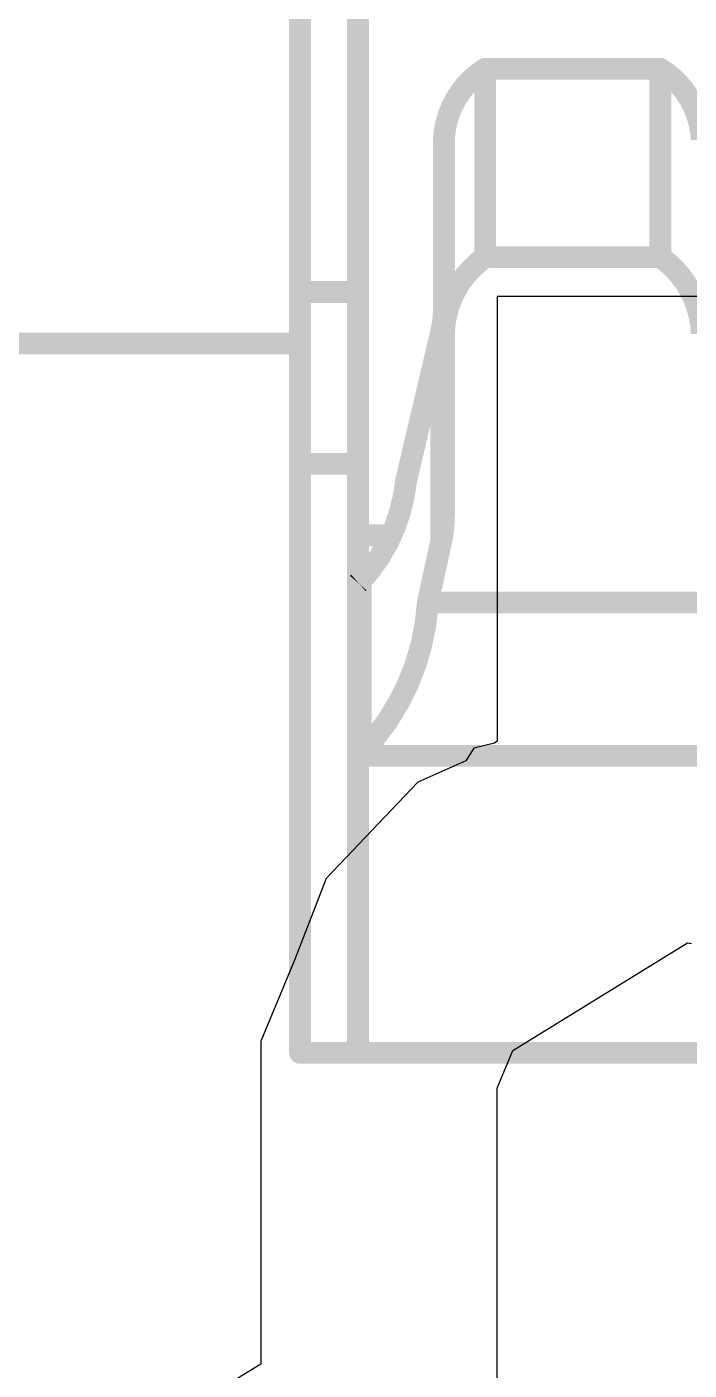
# Model space of a CAD drawing. Header units: inches. Extents: x -6 to 5433, y -4 to 5447.
# Drawn here: x 6.357 to 6.743, y 27.467 to 28.249 of the extents above; entities that cross this region are included whole.
import ezdxf

# ---------------------------------------------------------------- set-up
doc = ezdxf.new("R2010")
doc.units = ezdxf.units.IN
doc.layers.add('Mechanical 4', color=56, linetype='Continuous')
doc.layers.add('Power', color=76, linetype='Continuous')

msp = doc.modelspace()

# ---------------------------------------------------------------- linework, layer by layer
at = {"layer": 'Mechanical 4'}
for points in [[(6.51615, 28.06495, 0.0127, 0.0127, 0), (6.51615, 28.53495, 0.0127, 0.0127, 0)], [(6.54991, 27.65195, 0.0127, 0.0127, 0), (6.54991, 28.35441, 0.0127, 0.0127, 0)], [(6.59991, 28.1837, 0.0127, 0.0127, -0.247377), (6.62391, 28.22494, 0.0127, 0.0127, 0)], [(6.62392, 28.22494, 0.0127, 0.0127, 0), (6.72589, 28.22494, 0.0127, 0.0127, 0)], [(6.62392, 28.11528, 0.0127, 0.0127, 0), (6.62392, 28.22494, 0.0127, 0.0127, 0)], [(6.72589, 28.11528, 0.0127, 0.0127, 0), (6.72589, 28.22494, 0.0127, 0.0127, 0)], [(6.7259, 28.22494, 0.0127, 0.0127, -0.247377), (6.74991, 28.1837, 0.0127, 0.0127, 0)], [(6.59991, 27.96435, 0.0127, 0.0127, 0), (6.59991, 28.1837, 0.0127, 0.0127, 0)], [(6.59991, 28.07071, 0.0127, 0.0127, -0.23748), (6.62391, 28.11529, 0.0127, 0.0127, 0)], [(6.62392, 28.11528, 0.0127, 0.0127, 0), (6.72589, 28.11528, 0.0127, 0.0127, 0)], [(6.7259, 28.11529, 0.0127, 0.0127, -0.23748), (6.74991, 28.07071, 0.0127, 0.0127, 0)], [(6.51615, 28.09495, 0.0127, 0.0127, 0), (6.54991, 28.09495, 0.0127, 0.0127, 0)], [(6.59991, 28.08526, 0.0127, 0.0127, -0.057864), (6.59839, 28.07223, 0.0127, 0.0127, 0)], [(6.57786, 27.98495, 0.0127, 0.0127, 0), (6.59839, 28.07223, 0.0127, 0.0127, 0)], [(6.59839, 27.95028, 0.0127, 0.0127, 0), (6.59839, 28.07223, 0.0127, 0.0127, 0)], [(6.19865, 28.06495, 0.0127, 0.0127, 0), (6.51615, 28.06495, 0.0127, 0.0127, 0)], [(6.51615, 27.65195, 0.0127, 0.0127, 0), (6.51615, 28.06495, 0.0127, 0.0127, 0)], [(6.51615, 27.99495, 0.0127, 0.0127, 0), (6.54991, 27.99495, 0.0127, 0.0127, 0)], [(6.57787, 27.98495, 0.0127, 0.0127, -0.162591), (6.55142, 27.92645, 0.0127, 0.0127, 0)], [(6.59991, 27.96435, 0.0127, 0.0127, -0.053658), (6.59839, 27.95028, 0.0127, 0.0127, 0)], [(6.54991, 27.95328, 0.0127, 0.0127, 0), (6.56857, 27.95328, 0.0127, 0.0127, 0)], [(6.59053, 27.91418, 0.0127, 0.0127, 0), (6.59839, 27.95028, 0.0127, 0.0127, 0)], [(6.54991, 27.92521, 0.0127, 0.0127, -0.011022), (6.54994, 27.9253, 0.0127, 0.0127, 0)], [(6.54994, 27.9253, 0.0127, 0.0127, -0.028404), (6.54999, 27.92539, 0.0127, 0.0127, 0)], [(6.54999, 27.92539, 0.0127, 0.0127, -0.035041), (6.55005, 27.92549, 0.0127, 0.0127, 0)], [(6.55005, 27.92549, 0.0127, 0.0127, -0.032319), (6.55015, 27.92559, 0.0127, 0.0127, 0)], [(6.55015, 27.92559, 0.0127, 0.0127, -0.024462), (6.55029, 27.92571, 0.0127, 0.0127, 0)], [(6.55029, 27.92571, 0.0127, 0.0127, -0.013729), (6.55047, 27.92584, 0.0127, 0.0127, 0)], [(6.55047, 27.92584, 0.0127, 0.0127, -0.00812), (6.55068, 27.92599, 0.0127, 0.0127, 0)], [(6.55068, 27.92599, 0.0127, 0.0127, -0.004821), (6.55091, 27.92614, 0.0127, 0.0127, 0)], [(6.55091, 27.92614, 0.0127, 0.0127, 0), (6.55142, 27.92645, 0.0127, 0.0127, 0)], [(6.55142, 27.82608, 0.0127, 0.0127, 0), (6.55142, 27.92645, 0.0127, 0.0127, 0)], [(6.59053, 27.91418, 0.0127, 0.0127, -0.179894), (6.55142, 27.82608, 0.0127, 0.0127, 0)], [(6.59053, 27.91418, 0.0127, 0.0127, 0), (6.75928, 27.91418, 0.0127, 0.0127, 0)], [(6.54991, 27.82515, 0.0127, 0.0127, -0.013234), (6.54994, 27.82521, 0.0127, 0.0127, 0)], [(6.54991, 27.82495, 0.0127, 0.0127, 0), (6.79991, 27.82495, 0.0127, 0.0127, 0)], [(6.54994, 27.82521, 0.0127, 0.0127, -0.032689), (6.54999, 27.82528, 0.0127, 0.0127, 0)], [(6.54999, 27.82528, 0.0127, 0.0127, -0.037446), (6.55005, 27.82535, 0.0127, 0.0127, 0)], [(6.55005, 27.82535, 0.0127, 0.0127, -0.031881), (6.55015, 27.82543, 0.0127, 0.0127, 0)], [(6.55015, 27.82543, 0.0127, 0.0127, -0.02262), (6.55029, 27.82552, 0.0127, 0.0127, 0)], [(6.55029, 27.82552, 0.0127, 0.0127, -0.012209), (6.55047, 27.82562, 0.0127, 0.0127, 0)], [(6.55047, 27.82562, 0.0127, 0.0127, -0.00707), (6.55068, 27.82573, 0.0127, 0.0127, 0)], [(6.55068, 27.82573, 0.0127, 0.0127, 0), (6.55091, 27.82584, 0.0127, 0.0127, 0)], [(6.55091, 27.82584, 0.0127, 0.0127, 0), (6.55142, 27.82608, 0.0127, 0.0127, 0)], [(6.51615, 27.65195, 0.0127, 0.0127, 0), (6.83365, 27.65195, 0.0127, 0.0127, 0)]]:
    msp.add_lwpolyline(points, format="xyseb", dxfattribs=at)
for points in [[(6.62074, 28.22494, 0.00635, 0.00635, 1), (6.62709, 28.22494, 0.00635, 0.00635, 1)], [(6.62074, 28.22494, 0.00635, 0.00635, 1), (6.62709, 28.22494, 0.00635, 0.00635, 1)], [(6.62074, 28.22494, 0.00635, 0.00635, 1), (6.62709, 28.22494, 0.00635, 0.00635, 1)], [(6.72272, 28.22494, 0.00635, 0.00635, 1), (6.72907, 28.22494, 0.00635, 0.00635, 1)], [(6.72272, 28.22494, 0.00635, 0.00635, 1), (6.72907, 28.22494, 0.00635, 0.00635, 1)], [(6.72272, 28.22494, 0.00635, 0.00635, 1), (6.72907, 28.22494, 0.00635, 0.00635, 1)], [(6.59673, 28.1837, 0.00635, 0.00635, 1), (6.60308, 28.1837, 0.00635, 0.00635, 1)], [(6.59673, 28.1837, 0.00635, 0.00635, 1), (6.60308, 28.1837, 0.00635, 0.00635, 1)], [(6.62074, 28.11529, 0.00635, 0.00635, 1), (6.62709, 28.11529, 0.00635, 0.00635, 1)], [(6.62074, 28.11528, 0.00635, 0.00635, 1), (6.62709, 28.11528, 0.00635, 0.00635, 1)], [(6.62074, 28.11528, 0.00635, 0.00635, 1), (6.62709, 28.11528, 0.00635, 0.00635, 1)], [(6.72272, 28.11528, 0.00635, 0.00635, 1), (6.72907, 28.11528, 0.00635, 0.00635, 1)], [(6.72272, 28.11528, 0.00635, 0.00635, 1), (6.72907, 28.11528, 0.00635, 0.00635, 1)], [(6.72272, 28.11529, 0.00635, 0.00635, 1), (6.72907, 28.11529, 0.00635, 0.00635, 1)], [(6.51298, 28.09495, 0.00635, 0.00635, 1), (6.51933, 28.09495, 0.00635, 0.00635, 1)], [(6.54673, 28.09495, 0.00635, 0.00635, 1), (6.55308, 28.09495, 0.00635, 0.00635, 1)], [(6.59673, 28.08526, 0.00635, 0.00635, 1), (6.60308, 28.08526, 0.00635, 0.00635, 1)], [(6.59521, 28.07223, 0.00635, 0.00635, 1), (6.60156, 28.07223, 0.00635, 0.00635, 1)], [(6.59521, 28.07223, 0.00635, 0.00635, 1), (6.60156, 28.07223, 0.00635, 0.00635, 1)], [(6.59521, 28.07223, 0.00635, 0.00635, 1), (6.60156, 28.07223, 0.00635, 0.00635, 1)], [(6.51298, 28.06495, 0.00635, 0.00635, 1), (6.51933, 28.06495, 0.00635, 0.00635, 1)], [(6.51298, 28.06495, 0.00635, 0.00635, 1), (6.51933, 28.06495, 0.00635, 0.00635, 1)], [(6.51298, 28.06495, 0.00635, 0.00635, 1), (6.51933, 28.06495, 0.00635, 0.00635, 1)], [(6.59673, 28.07071, 0.00635, 0.00635, 1), (6.60308, 28.07071, 0.00635, 0.00635, 1)], [(6.51298, 27.99495, 0.00635, 0.00635, 1), (6.51933, 27.99495, 0.00635, 0.00635, 1)], [(6.54673, 27.99495, 0.00635, 0.00635, 1), (6.55308, 27.99495, 0.00635, 0.00635, 1)], [(6.57469, 27.98495, 0.00635, 0.00635, 1), (6.58104, 27.98495, 0.00635, 0.00635, 1)], [(6.57469, 27.98495, 0.00635, 0.00635, 1), (6.58104, 27.98495, 0.00635, 0.00635, 1)], [(6.59673, 27.96435, 0.00635, 0.00635, 1), (6.60308, 27.96435, 0.00635, 0.00635, 1)], [(6.59673, 27.96435, 0.00635, 0.00635, 1), (6.60308, 27.96435, 0.00635, 0.00635, 1)], [(6.54673, 27.95328, 0.00635, 0.00635, 1), (6.55308, 27.95328, 0.00635, 0.00635, 1)], [(6.56539, 27.95328, 0.00635, 0.00635, 1), (6.57174, 27.95328, 0.00635, 0.00635, 1)], [(6.59521, 27.95028, 0.00635, 0.00635, 1), (6.60156, 27.95028, 0.00635, 0.00635, 1)], [(6.59521, 27.95028, 0.00635, 0.00635, 1), (6.60156, 27.95028, 0.00635, 0.00635, 1)], [(6.59521, 27.95028, 0.00635, 0.00635, 1), (6.60156, 27.95028, 0.00635, 0.00635, 1)], [(6.54673, 27.92521, 0.00635, 0.00635, 1), (6.55308, 27.92521, 0.00635, 0.00635, 1)], [(6.54677, 27.9253, 0.00635, 0.00635, 1), (6.55312, 27.9253, 0.00635, 0.00635, 1)], [(6.54677, 27.9253, 0.00635, 0.00635, 1), (6.55312, 27.9253, 0.00635, 0.00635, 1)], [(6.54681, 27.92539, 0.00635, 0.00635, 1), (6.55316, 27.92539, 0.00635, 0.00635, 1)], [(6.54681, 27.92539, 0.00635, 0.00635, 1), (6.55316, 27.92539, 0.00635, 0.00635, 1)], [(6.54688, 27.92549, 0.00635, 0.00635, 1), (6.55323, 27.92549, 0.00635, 0.00635, 1)], [(6.54688, 27.92549, 0.00635, 0.00635, 1), (6.55323, 27.92549, 0.00635, 0.00635, 1)], [(6.54698, 27.92559, 0.00635, 0.00635, 1), (6.55333, 27.92559, 0.00635, 0.00635, 1)], [(6.54698, 27.92559, 0.00635, 0.00635, 1), (6.55333, 27.92559, 0.00635, 0.00635, 1)], [(6.54712, 27.92571, 0.00635, 0.00635, 1), (6.55347, 27.92571, 0.00635, 0.00635, 1)], [(6.54711, 27.92571, 0.00635, 0.00635, 1), (6.55346, 27.92571, 0.00635, 0.00635, 1)], [(6.54729, 27.92584, 0.00635, 0.00635, 1), (6.55364, 27.92584, 0.00635, 0.00635, 1)], [(6.54729, 27.92584, 0.00635, 0.00635, 1), (6.55364, 27.92584, 0.00635, 0.00635, 1)], [(6.5475, 27.92599, 0.00635, 0.00635, 1), (6.55385, 27.92599, 0.00635, 0.00635, 1)], [(6.54751, 27.92599, 0.00635, 0.00635, 1), (6.55386, 27.92599, 0.00635, 0.00635, 1)], [(6.54774, 27.92614, 0.00635, 0.00635, 1), (6.55409, 27.92614, 0.00635, 0.00635, 1)], [(6.54774, 27.92614, 0.00635, 0.00635, 1), (6.55409, 27.92614, 0.00635, 0.00635, 1)], [(6.54825, 27.92645, 0.00635, 0.00635, 1), (6.5546, 27.92645, 0.00635, 0.00635, 1)], [(6.54825, 27.92645, 0.00635, 0.00635, 1), (6.5546, 27.92645, 0.00635, 0.00635, 1)], [(6.54825, 27.92645, 0.00635, 0.00635, 1), (6.5546, 27.92645, 0.00635, 0.00635, 1)], [(6.58736, 27.91418, 0.00635, 0.00635, 1), (6.59371, 27.91418, 0.00635, 0.00635, 1)], [(6.58736, 27.91418, 0.00635, 0.00635, 1), (6.59371, 27.91418, 0.00635, 0.00635, 1)], [(6.58736, 27.91418, 0.00635, 0.00635, 1), (6.59371, 27.91418, 0.00635, 0.00635, 1)], [(6.54673, 27.82515, 0.00635, 0.00635, 1), (6.55308, 27.82515, 0.00635, 0.00635, 1)], [(6.54673, 27.82495, 0.00635, 0.00635, 1), (6.55308, 27.82495, 0.00635, 0.00635, 1)], [(6.54677, 27.82521, 0.00635, 0.00635, 1), (6.55312, 27.82521, 0.00635, 0.00635, 1)], [(6.54677, 27.82521, 0.00635, 0.00635, 1), (6.55312, 27.82521, 0.00635, 0.00635, 1)], [(6.54681, 27.82528, 0.00635, 0.00635, 1), (6.55316, 27.82528, 0.00635, 0.00635, 1)], [(6.54681, 27.82528, 0.00635, 0.00635, 1), (6.55316, 27.82528, 0.00635, 0.00635, 1)], [(6.54688, 27.82535, 0.00635, 0.00635, 1), (6.55323, 27.82535, 0.00635, 0.00635, 1)], [(6.54688, 27.82535, 0.00635, 0.00635, 1), (6.55323, 27.82535, 0.00635, 0.00635, 1)], [(6.54697, 27.82543, 0.00635, 0.00635, 1), (6.55332, 27.82543, 0.00635, 0.00635, 1)], [(6.54698, 27.82543, 0.00635, 0.00635, 1), (6.55333, 27.82543, 0.00635, 0.00635, 1)], [(6.54711, 27.82552, 0.00635, 0.00635, 1), (6.55346, 27.82552, 0.00635, 0.00635, 1)], [(6.54711, 27.82552, 0.00635, 0.00635, 1), (6.55346, 27.82552, 0.00635, 0.00635, 1)], [(6.54729, 27.82562, 0.00635, 0.00635, 1), (6.55364, 27.82562, 0.00635, 0.00635, 1)], [(6.54729, 27.82562, 0.00635, 0.00635, 1), (6.55364, 27.82562, 0.00635, 0.00635, 1)], [(6.5475, 27.82573, 0.00635, 0.00635, 1), (6.55385, 27.82573, 0.00635, 0.00635, 1)], [(6.5475, 27.82573, 0.00635, 0.00635, 1), (6.55385, 27.82573, 0.00635, 0.00635, 1)], [(6.54774, 27.82584, 0.00635, 0.00635, 1), (6.55409, 27.82584, 0.00635, 0.00635, 1)], [(6.54774, 27.82584, 0.00635, 0.00635, 1), (6.55409, 27.82584, 0.00635, 0.00635, 1)], [(6.54825, 27.82608, 0.00635, 0.00635, 1), (6.5546, 27.82608, 0.00635, 0.00635, 1)], [(6.54825, 27.82608, 0.00635, 0.00635, 1), (6.5546, 27.82608, 0.00635, 0.00635, 1)], [(6.54825, 27.82608, 0.00635, 0.00635, 1), (6.5546, 27.82608, 0.00635, 0.00635, 1)], [(6.51298, 27.65195, 0.00635, 0.00635, 1), (6.51933, 27.65195, 0.00635, 0.00635, 1)], [(6.51298, 27.65195, 0.00635, 0.00635, 1), (6.51933, 27.65195, 0.00635, 0.00635, 1)], [(6.54673, 27.65195, 0.00635, 0.00635, 1), (6.55308, 27.65195, 0.00635, 0.00635, 1)]]:
    msp.add_lwpolyline(points, format="xyseb", close=True, dxfattribs=at)
at = {"layer": 'Power'}
for p, q in [((6.78915, 28.0924), (6.63087, 28.0924)), ((6.63087, 28.0924), (6.63087, 27.83347)), ((6.61729, 27.82942), (6.61271, 27.82193)), ((6.62934, 27.83232), (6.61729, 27.82942)), ((6.63087, 27.83347), (6.62934, 27.83232)), ((6.61271, 27.82193), (6.58468, 27.80952)), ((6.58468, 27.80952), (6.53135, 27.75356)), ((6.53135, 27.75356), (6.51294, 27.7059)), ((6.63994, 27.65329), (6.74167, 27.71609)), ((6.74167, 27.71609), (6.74407, 27.71558)), ((6.51294, 27.7059), (6.4934, 27.65872)), ((6.4934, 27.65872), (6.4934, 27.47073)), ((6.63087, 27.63138), (6.63994, 27.65329)), ((6.63087, 27.1387), (6.63087, 27.63138)), ((6.4934, 27.47073), (6.3664, 27.3937))]:
    msp.add_line(p, q, dxfattribs=at)

doc.saveas('drawing.dxf')
